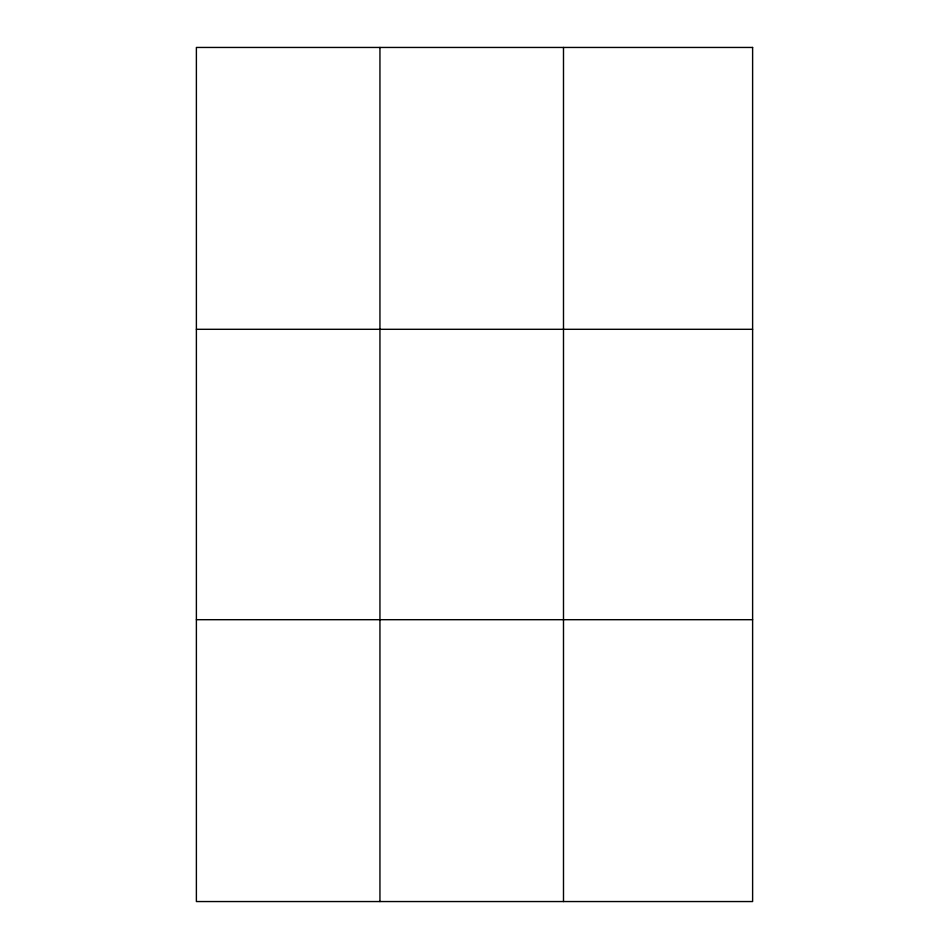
<?xml version="1.0" encoding="UTF-8"?>
<svg xmlns="http://www.w3.org/2000/svg" width="949" height="949" viewBox="0 0 949 949"><rect width="100%" height="100%" fill="white"/><g stroke="black" fill="none" stroke-linecap="round" stroke-linejoin="round"><path stroke-width="1.42" d="M379.944 901.55L379.944 47.45M563.492 901.55L563.492 47.45M196.384 329.303L752.616 329.303M196.384 619.697L752.616 619.697M752.616 47.45L752.616 901.55L196.384 901.55L196.384 47.45L752.616 47.45"/></g></svg>
